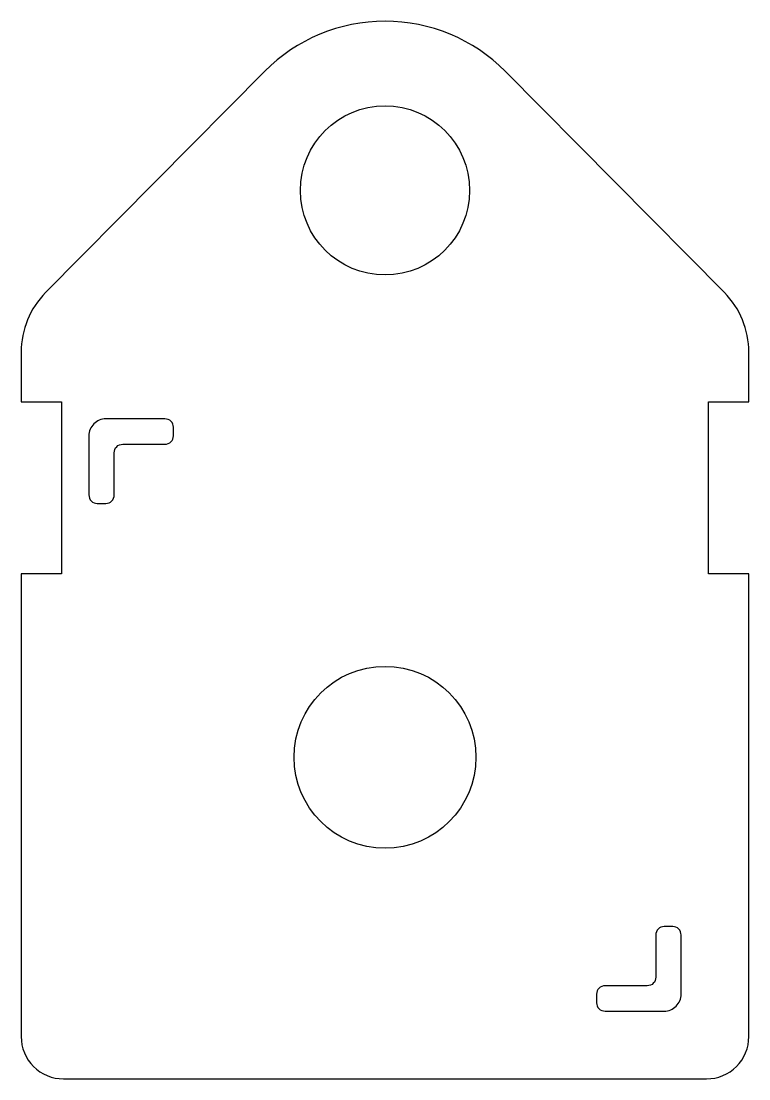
# Model space of a CAD drawing. Extents: x -43 to 43, y -52 to 72.
import ezdxf

# ---------------------------------------------------------------- set-up
doc = ezdxf.new("R2010")
doc.units = 0

msp = doc.modelspace()

# ---------------------------------------------------------------- linework, layer by layer
at = {"layer": '1'}
for points in [[(43, 33.39, 0.197637), (40.11, 40.42), (14.21, 66.57, 0.417091), (-14.21, 66.57), (-40.11, 40.42, 0.197637), (-43, 33.39), (-43, 27.5), (-38.24, 27.5), (-38.24, 7.2), (-43, 7.2), (-43, -47.5, 0.414214), (-38, -52.5), (38, -52.5, 0.414214), (43, -47.5), (43, 7.2), (38.24, 7.2), (38.24, 27.5), (43, 27.5)], [(-25, 24.5, 0.414214), (-26, 25.5), (-33, 25.5, 0.414214), (-35, 23.5), (-35, 16.5, 0.414214), (-34, 15.5), (-33, 15.5, 0.414214), (-32, 16.5), (-32, 21.5, -0.414214), (-31, 22.5), (-26, 22.5, 0.414214), (-25, 23.5)], [(35, -35.5, 0.414214), (34, -34.5), (33, -34.5, 0.414214), (32, -35.5), (32, -40.5, -0.414214), (31, -41.5), (26, -41.5, 0.414214), (25, -42.5), (25, -43.5, 0.414214), (26, -44.5), (33, -44.5, 0.414214), (35, -42.5)]]:
    msp.add_lwpolyline(points, format="xyb", close=True, dxfattribs=at)
for centre, radius in [((0, 52.5), 10), ((0, -14.5), 10.75)]:
    msp.add_circle(centre, radius, dxfattribs=at)

doc.saveas('drawing.dxf')
